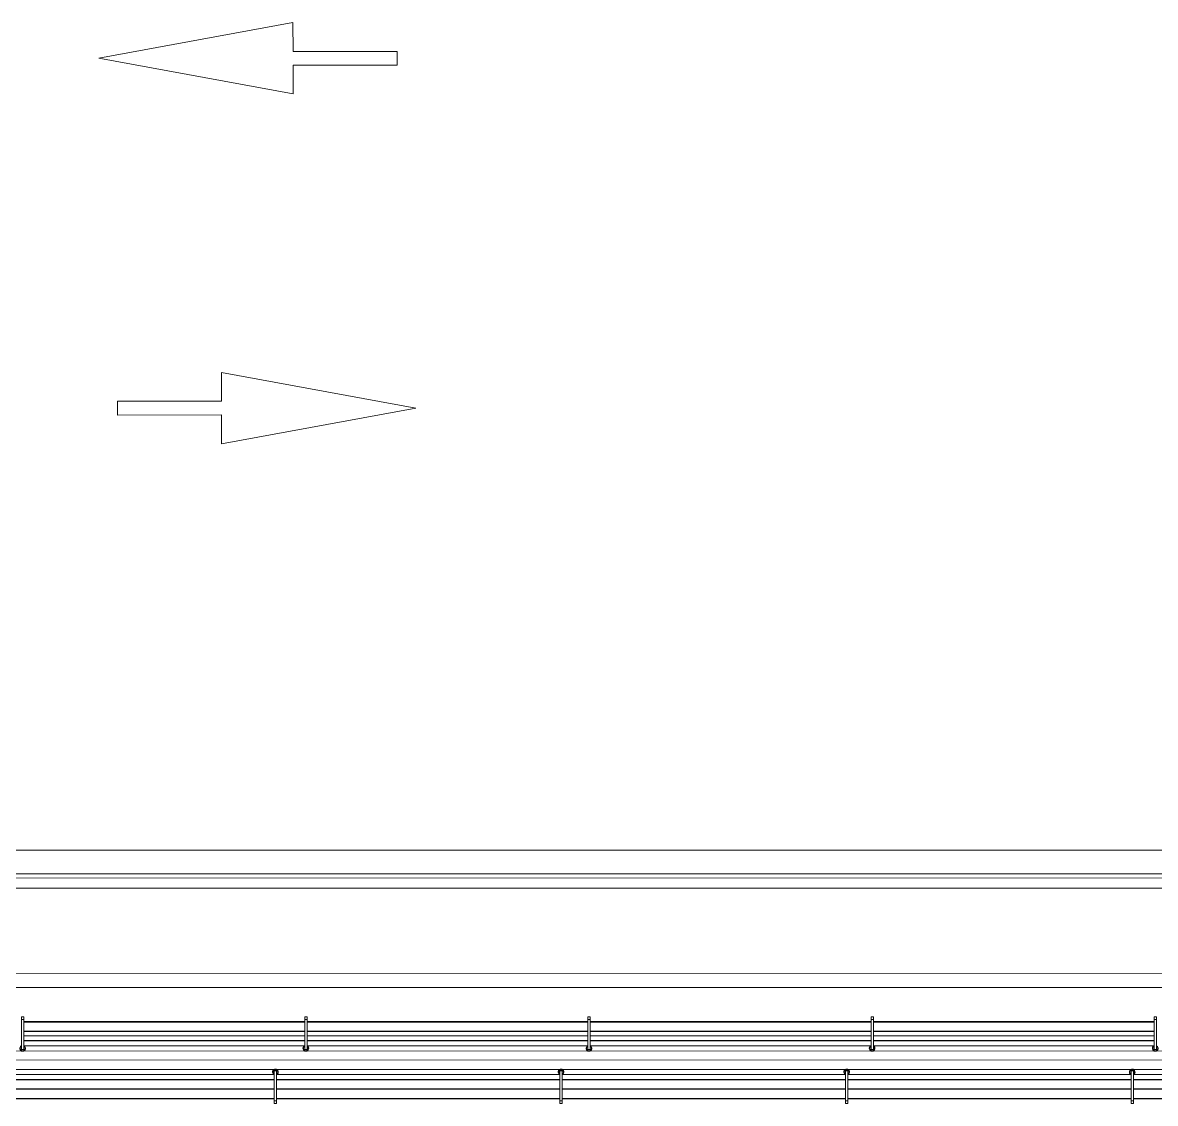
# Model space of a CAD drawing. Header units: metres. Extents: x -55 to 260, y -121 to 64.
# Drawn here: x 29.56 to 41.52, y -101.63 to -90.23 of the extents above; entities that cross this region are included whole.
import ezdxf

# ---------------------------------------------------------------- set-up
doc = ezdxf.new("R2010")
doc.units = ezdxf.units.M
for name, color, linetype, lineweight in [('0-1', 7, 'Continuous', 5), ('46BANQ-1', 253, 'Continuous', 5), ('47VEGET-1', 253, 'Continuous', 5), ('55BARANDAL-1', 253, 'Continuous', 5), ('70LINEA-1', 254, 'Continuous', 5), ('70LINEA-6', 253, 'Continuous', 5)]:
    doc.layers.add(name, color=color, linetype=linetype, lineweight=lineweight)

# ---------------------------------------------------------------- blocks, each defined once
blk = doc.blocks.new('Street Paint - Arrow - Arrow-V283-A1 _ A700')
at = {"layer": '70LINEA-1'}
for p, q in [((33.712, -94.296), (31.661, -93.921)), ((31.661, -93.921), (31.662, -94.221)), ((31.661, -93.921), (33.712, -94.296)), ((31.661, -93.921), (31.661, -93.921)), ((31.662, -94.221), (30.562, -94.223)), ((30.562, -94.223), (31.662, -94.221)), ((30.562, -94.223), (30.562, -94.368)), ((30.562, -94.223), (30.562, -94.223)), ((31.662, -94.671), (33.712, -94.296)), ((33.712, -94.296), (33.712, -94.296)), ((30.562, -94.368), (31.662, -94.366)), ((31.662, -94.366), (31.662, -94.671))]:
    blk.add_line(p, q, dxfattribs=at)
blk = doc.blocks.new('Street Paint - Arrow - Arrow-V284-A1 _ A700')
at = {"layer": '70LINEA-1'}
for p, q in [((32.415, -90.227), (30.366, -90.603)), ((32.416, -90.532), (32.415, -90.227)), ((32.415, -90.227), (32.415, -90.227)), ((33.516, -90.53), (32.416, -90.532)), ((33.516, -90.675), (33.516, -90.53)), ((33.516, -90.53), (33.516, -90.53)), ((30.366, -90.602), (30.366, -90.603)), ((30.366, -90.603), (32.417, -90.977)), ((32.416, -90.677), (33.516, -90.675)), ((32.417, -90.977), (32.416, -90.677))]:
    blk.add_line(p, q, dxfattribs=at)
blk = doc.blocks.new('Railing - Wire Post - Chainlink 2-V305-A1 _ A700')
at = {"layer": '55BARANDAL-1'}
for p, q in [((-0.331, 0.012), (-0.323, 0.012)), ((-0.331, 0.012), (-0.331, -0.013)), ((-0.323, 0.012), (-0.317, 0.012)), ((-0.317, 0.012), (-0.311, 0.012)), ((-0.311, 0.012), (-0.304, 0.012)), ((-0.304, 0.012), (-0.304, -0.013)), ((0.013, 0.012), (-0.304, 0.012)), ((0.013, -0.013), (0.013, 0.012)), ((-0.331, -0.013), (-0.323, -0.013)), ((-0.323, -0.013), (-0.317, -0.013)), ((-0.317, -0.013), (-0.311, -0.013)), ((-0.311, -0.013), (-0.304, -0.013)), ((0.013, -0.013), (-0.304, -0.013))]:
    blk.add_line(p, q, dxfattribs=at)
for radius, start, end in [(0.0301, 206.3748, 2.2872), (0.0301, 206.3748, 2.2872), (0.0301, 2.2872, 148.7371), (0.0301, 2.2872, 148.7371), (0.0251, 45, 150), (0.0251, 45, 150), (0.0251, 90, 148.3274), (0.0251, 270, 90), (0.0251, 0, 44.9925), (0.0251, 0, 44.9925), (0.0251, 315.0075, 0), (0.0251, 315.0075, 0), (0.0301, 336.5835, 2.2872), (0.0301, 336.5835, 2.2872), (0.0301, 336.5835, 2.2872), (0.0301, 336.5835, 2.2872), (0.0301, 336.5835, 2.2872), (0.0301, 336.5835, 2.2872), (0.0301, 336.5835, 2.2872), (0.0301, 336.5835, 2.2872), (0.0301, 336.5835, 2.2872), (0.0301, 336.5835, 2.2872), (0.0301, 2.2872, 16.9322), (0.0301, 2.2872, 16.9322), (0.0301, 2.2872, 16.9322), (0.0301, 2.2872, 16.9322), (0.0301, 2.2872, 16.9322), (0.0301, 2.2872, 16.9322), (0.0301, 2.2872, 16.9322), (0.0301, 2.2872, 16.9322), (0.0301, 2.2872, 16.9322), (0.0301, 2.2872, 16.9322), (0.0251, 210, 315), (0.0251, 210, 315), (0.0251, 211.6726, 270)]:
    blk.add_arc((0, 0), radius, start, end, dxfattribs=at)
blk = doc.blocks.new('Railing - Wire Post - Chainlink 2-V306-A1 _ A700')
at = {"layer": '55BARANDAL-1'}
for p, q in [((-0.331, 0.012), (-0.323, 0.012)), ((-0.331, 0.012), (-0.331, -0.013)), ((-0.323, 0.012), (-0.317, 0.012)), ((-0.317, 0.012), (-0.311, 0.012)), ((-0.311, 0.012), (-0.304, 0.012)), ((-0.304, 0.012), (-0.304, -0.013)), ((0.013, 0.012), (-0.304, 0.012)), ((0.013, -0.013), (0.013, 0.012)), ((-0.331, -0.013), (-0.323, -0.013)), ((-0.323, -0.013), (-0.317, -0.013)), ((-0.317, -0.013), (-0.311, -0.013)), ((-0.311, -0.013), (-0.304, -0.013)), ((0.013, -0.013), (-0.304, -0.013))]:
    blk.add_line(p, q, dxfattribs=at)
for radius, start, end in [(0.0301, 206.3748, 2.2872), (0.0301, 206.3748, 2.2872), (0.0301, 2.2872, 148.7371), (0.0301, 2.2872, 148.7371), (0.0251, 45, 150), (0.0251, 45, 150), (0.0251, 90, 148.3274), (0.0251, 270, 90), (0.0251, 0, 44.9925), (0.0251, 0, 44.9925), (0.0251, 315.0075, 0), (0.0251, 315.0075, 0), (0.0301, 336.508, 2.2872), (0.0301, 336.508, 2.2872), (0.0301, 336.508, 2.2872), (0.0301, 336.508, 2.2872), (0.0301, 336.508, 2.2872), (0.0301, 336.508, 2.2872), (0.0301, 336.508, 2.2872), (0.0301, 336.508, 2.2872), (0.0301, 336.508, 2.2872), (0.0301, 336.508, 2.2872), (0.0301, 2.2872, 16.9322), (0.0301, 2.2872, 16.9322), (0.0301, 2.2872, 16.9322), (0.0301, 2.2872, 16.9322), (0.0301, 2.2872, 16.9322), (0.0301, 2.2872, 16.9322), (0.0301, 2.2872, 16.9322), (0.0301, 2.2872, 16.9322), (0.0301, 2.2872, 16.9322), (0.0301, 2.2872, 16.9322), (0.0251, 210, 315), (0.0251, 210, 315), (0.0251, 211.6726, 270)]:
    blk.add_arc((0, 0), radius, start, end, dxfattribs=at)
blk = doc.blocks.new('Railing - Wire Post - Chainlink 2-V307-A1 _ A700')
at = {"layer": '55BARANDAL-1'}
for p, q in [((-0.331, 0.012), (-0.323, 0.012)), ((-0.331, 0.012), (-0.331, -0.013)), ((-0.323, 0.012), (-0.317, 0.012)), ((-0.317, 0.012), (-0.311, 0.012)), ((-0.311, 0.012), (-0.304, 0.012)), ((-0.304, 0.012), (-0.304, -0.013)), ((0.013, 0.012), (-0.304, 0.012)), ((0.013, -0.013), (0.013, 0.012)), ((-0.331, -0.013), (-0.323, -0.013)), ((-0.323, -0.013), (-0.317, -0.013)), ((-0.317, -0.013), (-0.311, -0.013)), ((-0.311, -0.013), (-0.304, -0.013)), ((0.013, -0.013), (-0.304, -0.013))]:
    blk.add_line(p, q, dxfattribs=at)
for radius, start, end in [(0.0301, 206.3748, 2.2872), (0.0301, 206.3748, 2.2872), (0.0301, 2.2872, 148.7371), (0.0301, 2.2872, 148.7371), (0.0251, 45, 150), (0.0251, 45, 150), (0.0251, 90, 148.3274), (0.0251, 270, 90), (0.0251, 0, 44.9925), (0.0251, 0, 44.9925), (0.0251, 315.0075, 0), (0.0251, 315.0075, 0), (0.0301, 336.4326, 2.2872), (0.0301, 336.4326, 2.2872), (0.0301, 336.4326, 2.2872), (0.0301, 336.4326, 2.2872), (0.0301, 336.4326, 2.2872), (0.0301, 336.4326, 2.2872), (0.0301, 336.4326, 2.2872), (0.0301, 336.4326, 2.2872), (0.0301, 336.4326, 2.2872), (0.0301, 336.4326, 2.2872), (0.0301, 2.2872, 16.9322), (0.0301, 2.2872, 16.9322), (0.0301, 2.2872, 16.9322), (0.0301, 2.2872, 16.9322), (0.0301, 2.2872, 16.9322), (0.0301, 2.2872, 16.9322), (0.0301, 2.2872, 16.9322), (0.0301, 2.2872, 16.9322), (0.0301, 2.2872, 16.9322), (0.0301, 2.2872, 16.9322), (0.0251, 210, 315), (0.0251, 210, 315), (0.0251, 211.6726, 270)]:
    blk.add_arc((0, 0), radius, start, end, dxfattribs=at)
blk = doc.blocks.new('Railing - Wire Post - Chainlink 2-V308-A1 _ A700')
at = {"layer": '55BARANDAL-1'}
for p, q in [((-0.331, 0.012), (-0.323, 0.012)), ((-0.331, 0.012), (-0.331, -0.013)), ((-0.323, 0.012), (-0.317, 0.012)), ((-0.317, 0.012), (-0.311, 0.012)), ((-0.311, 0.012), (-0.304, 0.012)), ((-0.304, 0.012), (-0.304, -0.013)), ((0.013, 0.012), (-0.304, 0.012)), ((0.013, -0.013), (0.013, 0.012)), ((-0.331, -0.013), (-0.323, -0.013)), ((-0.323, -0.013), (-0.317, -0.013)), ((-0.317, -0.013), (-0.311, -0.013)), ((-0.311, -0.013), (-0.304, -0.013)), ((0.013, -0.013), (-0.304, -0.013))]:
    blk.add_line(p, q, dxfattribs=at)
for radius, start, end in [(0.0301, 206.3748, 2.2872), (0.0301, 206.3748, 2.2872), (0.0301, 2.2872, 148.7371), (0.0301, 2.2872, 148.7371), (0.0251, 45, 150), (0.0251, 45, 150), (0.0251, 90, 148.3274), (0.0251, 270, 90), (0.0251, 0, 44.9925), (0.0251, 0, 44.9925), (0.0251, 315.0075, 0), (0.0251, 315.0075, 0), (0.0301, 336.3571, 2.2872), (0.0301, 336.3571, 2.2872), (0.0301, 336.3571, 2.2872), (0.0301, 336.3571, 2.2872), (0.0301, 336.3571, 2.2872), (0.0301, 336.3571, 2.2872), (0.0301, 336.3571, 2.2872), (0.0301, 336.3571, 2.2872), (0.0301, 336.3571, 2.2872), (0.0301, 336.3571, 2.2872), (0.0301, 2.2872, 16.9322), (0.0301, 2.2872, 16.9322), (0.0301, 2.2872, 16.9322), (0.0301, 2.2872, 16.9322), (0.0301, 2.2872, 16.9322), (0.0301, 2.2872, 16.9322), (0.0301, 2.2872, 16.9322), (0.0301, 2.2872, 16.9322), (0.0301, 2.2872, 16.9322), (0.0301, 2.2872, 16.9322), (0.0251, 210, 315), (0.0251, 210, 315), (0.0251, 211.6726, 270)]:
    blk.add_arc((0, 0), radius, start, end, dxfattribs=at)
blk = doc.blocks.new('Railing - Railing-8511726-A1 _ A700')
at = {"layer": '55BARANDAL-1'}
for p, q in [((240.175, -101.274), (20.175, -101.274)), ((29.229, -101.329), (32.218, -101.329)), ((32.243, -101.329), (35.231, -101.329)), ((35.256, -101.329), (38.245, -101.329)), ((38.27, -101.329), (41.259, -101.329)), ((41.284, -101.329), (44.272, -101.329)), ((32.218, -101.38), (29.229, -101.38)), ((29.229, -101.384), (32.218, -101.384)), ((35.231, -101.38), (32.243, -101.38)), ((32.243, -101.384), (35.231, -101.384)), ((38.245, -101.38), (35.256, -101.38)), ((35.256, -101.384), (38.245, -101.384)), ((41.259, -101.38), (38.27, -101.38)), ((38.27, -101.384), (41.259, -101.384)), ((44.272, -101.38), (41.284, -101.38)), ((41.284, -101.384), (44.272, -101.384)), ((32.218, -101.48), (29.229, -101.48)), ((29.229, -101.484), (32.218, -101.484)), ((32.218, -101.58), (29.229, -101.58)), ((29.229, -101.584), (32.218, -101.584)), ((35.231, -101.48), (32.243, -101.48)), ((32.243, -101.484), (35.231, -101.484)), ((35.231, -101.58), (32.243, -101.58)), ((32.243, -101.584), (35.231, -101.584)), ((38.245, -101.48), (35.256, -101.48)), ((35.256, -101.484), (38.245, -101.484)), ((38.245, -101.58), (35.256, -101.58)), ((35.256, -101.584), (38.245, -101.584)), ((41.259, -101.48), (38.27, -101.48)), ((38.27, -101.484), (41.259, -101.484)), ((41.259, -101.58), (38.27, -101.58)), ((38.27, -101.584), (41.259, -101.584)), ((44.272, -101.48), (41.284, -101.48)), ((41.284, -101.484), (44.272, -101.484)), ((44.272, -101.58), (41.284, -101.58)), ((41.284, -101.584), (44.272, -101.584))]:
    blk.add_line(p, q, dxfattribs=at)
at = {"rotation": 90}
for name, p in [('Railing - Wire Post - Chainlink 2-V305-A1 _ A700', (32.23, -101.302)), ('Railing - Wire Post - Chainlink 2-V306-A1 _ A700', (35.244, -101.302)), ('Railing - Wire Post - Chainlink 2-V307-A1 _ A700', (38.258, -101.302)), ('Railing - Wire Post - Chainlink 2-V308-A1 _ A700', (41.271, -101.302))]:
    blk.add_blockref(name, p, dxfattribs=at)
blk = doc.blocks.new('Practice Rain Ditch - Practice Rain Ditch-8556337-A1 _ A700')
at = {"layer": '70LINEA-1'}
for p, q in [((20.175, -99.21), (191.593, -99.212)), ((191.593, -99.227), (20.175, -99.258)), ((191.593, -99.362), (20.175, -99.36)), ((195.315, -100.262), (20.175, -100.26)), ((195.315, -100.412), (20.175, -100.41))]:
    blk.add_line(p, q, dxfattribs=at)
blk = doc.blocks.new('Railing - Wire Post - Chainlink 2-V355-A1 _ A700')
at = {"layer": '55BARANDAL-1'}
for p, q in [((-0.331, 0.012), (-0.317, 0.012)), ((-0.331, 0.012), (-0.331, -0.013)), ((-0.317, 0.012), (-0.311, 0.012)), ((-0.311, 0.012), (-0.304, 0.012)), ((-0.304, 0.012), (-0.304, -0.013)), ((0.013, 0.012), (-0.304, 0.012)), ((0.013, -0.013), (0.013, 0.012)), ((-0.331, -0.013), (-0.317, -0.013)), ((-0.317, -0.013), (-0.311, -0.013)), ((-0.311, -0.013), (-0.304, -0.013)), ((0.013, -0.013), (-0.304, -0.013))]:
    blk.add_line(p, q, dxfattribs=at)
for radius, start, end in [(0.0301, 206.3748, 2.2872), (0.0301, 206.3748, 2.2872), (0.0301, 2.2872, 148.7371), (0.0301, 2.2872, 148.7371), (0.0251, 0, 150), (0.0251, 0, 150), (0.0251, 210, 0), (0.0251, 210, 0), (0.0251, 90, 148.3274), (0.0251, 270, 90), (0.0301, 335.5709, 2.2872), (0.0301, 335.5709, 2.2872), (0.0301, 335.5709, 2.2872), (0.0301, 335.5709, 2.2872), (0.0301, 335.5709, 2.2872), (0.0301, 335.5709, 2.2872), (0.0301, 335.5709, 2.2872), (0.0301, 335.5709, 2.2872), (0.0301, 335.5709, 2.2872), (0.0301, 2.2872, 16.9322), (0.0301, 2.2872, 16.9322), (0.0301, 2.2872, 16.9322), (0.0301, 2.2872, 16.9322), (0.0301, 2.2872, 16.9322), (0.0301, 2.2872, 16.9322), (0.0301, 2.2872, 16.9322), (0.0301, 2.2872, 16.9322), (0.0301, 2.2872, 16.9322), (0.0251, 211.6726, 270)]:
    blk.add_arc((0, 0), radius, start, end, dxfattribs=at)
blk = doc.blocks.new('Railing - Wire Post - Chainlink 2-V356-A1 _ A700')
at = {"layer": '55BARANDAL-1'}
for p, q in [((-0.331, 0.012), (-0.317, 0.012)), ((-0.331, 0.012), (-0.331, -0.013)), ((-0.317, 0.012), (-0.311, 0.012)), ((-0.311, 0.012), (-0.304, 0.012)), ((-0.304, 0.012), (-0.304, -0.013)), ((0.013, 0.012), (-0.304, 0.012)), ((0.013, -0.013), (0.013, 0.012)), ((-0.331, -0.013), (-0.317, -0.013)), ((-0.317, -0.013), (-0.311, -0.013)), ((-0.311, -0.013), (-0.304, -0.013)), ((0.013, -0.013), (-0.304, -0.013))]:
    blk.add_line(p, q, dxfattribs=at)
for radius, start, end in [(0.0301, 206.3748, 2.2872), (0.0301, 206.3748, 2.2872), (0.0301, 2.2872, 148.7371), (0.0301, 2.2872, 148.7371), (0.0251, 0, 150), (0.0251, 0, 150), (0.0251, 210, 0), (0.0251, 210, 0), (0.0251, 90, 148.3274), (0.0251, 270, 90), (0.0301, 335.5083, 2.2872), (0.0301, 335.5083, 2.2872), (0.0301, 335.5083, 2.2872), (0.0301, 335.5083, 2.2872), (0.0301, 335.5083, 2.2872), (0.0301, 335.5083, 2.2872), (0.0301, 335.5083, 2.2872), (0.0301, 335.5083, 2.2872), (0.0301, 335.5083, 2.2872), (0.0301, 2.2872, 16.9322), (0.0301, 2.2872, 16.9322), (0.0301, 2.2872, 16.9322), (0.0301, 2.2872, 16.9322), (0.0301, 2.2872, 16.9322), (0.0301, 2.2872, 16.9322), (0.0301, 2.2872, 16.9322), (0.0301, 2.2872, 16.9322), (0.0301, 2.2872, 16.9322), (0.0251, 211.6726, 270)]:
    blk.add_arc((0, 0), radius, start, end, dxfattribs=at)
blk = doc.blocks.new('Railing - Wire Post - Chainlink 2-V357-A1 _ A700')
at = {"layer": '55BARANDAL-1'}
for p, q in [((-0.331, 0.012), (-0.317, 0.012)), ((-0.331, 0.012), (-0.331, -0.013)), ((-0.317, 0.012), (-0.311, 0.012)), ((-0.311, 0.012), (-0.304, 0.012)), ((-0.304, 0.012), (-0.304, -0.013)), ((0.013, 0.012), (-0.304, 0.012)), ((0.013, -0.013), (0.013, 0.012)), ((-0.331, -0.013), (-0.317, -0.013)), ((-0.317, -0.013), (-0.311, -0.013)), ((-0.311, -0.013), (-0.304, -0.013)), ((0.013, -0.013), (-0.304, -0.013))]:
    blk.add_line(p, q, dxfattribs=at)
for radius, start, end in [(0.0301, 206.3748, 2.2872), (0.0301, 206.3748, 2.2872), (0.0301, 2.2872, 148.7371), (0.0301, 2.2872, 148.7371), (0.0251, 0, 150), (0.0251, 0, 150), (0.0251, 210, 0), (0.0251, 210, 0), (0.0251, 90, 148.3274), (0.0251, 270, 90), (0.0301, 335.4457, 2.2872), (0.0301, 335.4457, 2.2872), (0.0301, 335.4457, 2.2872), (0.0301, 335.4457, 2.2872), (0.0301, 335.4457, 2.2872), (0.0301, 335.4457, 2.2872), (0.0301, 335.4457, 2.2872), (0.0301, 335.4457, 2.2872), (0.0301, 335.4457, 2.2872), (0.0301, 2.2872, 16.9322), (0.0301, 2.2872, 16.9322), (0.0301, 2.2872, 16.9322), (0.0301, 2.2872, 16.9322), (0.0301, 2.2872, 16.9322), (0.0301, 2.2872, 16.9322), (0.0301, 2.2872, 16.9322), (0.0301, 2.2872, 16.9322), (0.0301, 2.2872, 16.9322), (0.0251, 211.6726, 270)]:
    blk.add_arc((0, 0), radius, start, end, dxfattribs=at)
blk = doc.blocks.new('Railing - Wire Post - Chainlink 2-V358-A1 _ A700')
at = {"layer": '55BARANDAL-1'}
for p, q in [((-0.331, 0.012), (-0.317, 0.012)), ((-0.331, 0.012), (-0.331, -0.013)), ((-0.317, 0.012), (-0.311, 0.012)), ((-0.311, 0.012), (-0.304, 0.012)), ((-0.304, 0.012), (-0.304, -0.013)), ((0.013, 0.012), (-0.304, 0.012)), ((0.013, -0.013), (0.013, 0.012)), ((-0.331, -0.013), (-0.317, -0.013)), ((-0.317, -0.013), (-0.311, -0.013)), ((-0.311, -0.013), (-0.304, -0.013)), ((0.013, -0.013), (-0.304, -0.013))]:
    blk.add_line(p, q, dxfattribs=at)
for radius, start, end in [(0.0301, 206.3748, 2.2872), (0.0301, 206.3748, 2.2872), (0.0301, 2.2872, 148.7371), (0.0301, 2.2872, 148.7371), (0.0251, 0, 150), (0.0251, 0, 150), (0.0251, 210, 0), (0.0251, 90, 148.3274), (0.0251, 270, 90), (0.0251, 300, 0), (0.0301, 335.3831, 2.2872), (0.0301, 335.3831, 2.2872), (0.0301, 335.3831, 2.2872), (0.0301, 335.3831, 2.2872), (0.0301, 335.3831, 2.2872), (0.0301, 335.3831, 2.2872), (0.0301, 335.3831, 2.2872), (0.0301, 335.3831, 2.2872), (0.0301, 335.3831, 2.2872), (0.0301, 2.2872, 16.9322), (0.0301, 2.2872, 16.9322), (0.0301, 2.2872, 16.9322), (0.0301, 2.2872, 16.9322), (0.0301, 2.2872, 16.9322), (0.0301, 2.2872, 16.9322), (0.0301, 2.2872, 16.9322), (0.0301, 2.2872, 16.9322), (0.0301, 2.2872, 16.9322), (0.0251, 210, 240), (0.0251, 211.6726, 270), (0.0251, 255, 285)]:
    blk.add_arc((0, 0), radius, start, end, dxfattribs=at)
blk = doc.blocks.new('Railing - Wire Post - Chainlink 2-V359-A1 _ A700')
at = {"layer": '55BARANDAL-1'}
for p, q in [((-0.331, 0.012), (-0.317, 0.012)), ((-0.331, 0.012), (-0.331, -0.013)), ((-0.317, 0.012), (-0.311, 0.012)), ((-0.311, 0.012), (-0.304, 0.012)), ((-0.304, 0.012), (-0.304, -0.013)), ((0.013, 0.012), (-0.304, 0.012)), ((0.013, -0.013), (0.013, 0.012)), ((-0.331, -0.013), (-0.317, -0.013)), ((-0.317, -0.013), (-0.311, -0.013)), ((-0.311, -0.013), (-0.304, -0.013)), ((0.013, -0.013), (-0.304, -0.013))]:
    blk.add_line(p, q, dxfattribs=at)
for radius, start, end in [(0.0301, 206.3748, 2.2872), (0.0301, 206.3748, 2.2872), (0.0301, 2.2872, 148.7371), (0.0301, 2.2872, 148.7371), (0.0251, 0, 150), (0.0251, 0, 150), (0.0251, 210, 0), (0.0251, 210, 0), (0.0251, 90, 148.3274), (0.0251, 270, 90), (0.0301, 335.3205, 2.2872), (0.0301, 335.3205, 2.2872), (0.0301, 335.3205, 2.2872), (0.0301, 335.3205, 2.2872), (0.0301, 335.3205, 2.2872), (0.0301, 335.3205, 2.2872), (0.0301, 335.3205, 2.2872), (0.0301, 335.3205, 2.2872), (0.0301, 335.3205, 2.2872), (0.0301, 2.2872, 16.9322), (0.0301, 2.2872, 16.9322), (0.0301, 2.2872, 16.9322), (0.0301, 2.2872, 16.9322), (0.0301, 2.2872, 16.9322), (0.0301, 2.2872, 16.9322), (0.0301, 2.2872, 16.9322), (0.0301, 2.2872, 16.9322), (0.0301, 2.2872, 16.9322), (0.0251, 211.6726, 270)]:
    blk.add_arc((0, 0), radius, start, end, dxfattribs=at)
blk = doc.blocks.new('Railing - Railing-8574736-A1 _ A700')
at = {"layer": '55BARANDAL-1'}
for p, q in [((32.538, -100.77), (29.575, -100.77)), ((29.575, -100.774), (32.538, -100.774)), ((32.538, -100.87), (29.575, -100.87)), ((29.575, -100.874), (32.538, -100.874)), ((35.527, -100.77), (32.563, -100.77)), ((32.563, -100.774), (35.527, -100.774)), ((35.527, -100.87), (32.563, -100.87)), ((32.563, -100.874), (35.527, -100.874)), ((38.515, -100.77), (35.552, -100.77)), ((35.552, -100.774), (38.515, -100.774)), ((38.515, -100.87), (35.552, -100.87)), ((35.552, -100.874), (38.515, -100.874)), ((41.503, -100.77), (38.54, -100.77)), ((38.54, -100.774), (41.503, -100.774)), ((41.503, -100.87), (38.54, -100.87)), ((38.54, -100.874), (41.503, -100.874)), ((32.538, -100.97), (29.575, -100.97)), ((29.575, -100.974), (32.538, -100.974)), ((35.527, -100.97), (32.563, -100.97)), ((32.563, -100.974), (35.527, -100.974)), ((38.515, -100.97), (35.552, -100.97)), ((35.552, -100.974), (38.515, -100.974)), ((41.503, -100.97), (38.54, -100.97)), ((38.54, -100.974), (41.503, -100.974)), ((-33.162, -101.076), (229.742, -101.091)), ((32.538, -101.024), (29.575, -101.024)), ((35.527, -101.024), (32.563, -101.024)), ((38.515, -101.025), (35.552, -101.024)), ((41.503, -101.025), (38.54, -101.025))]:
    blk.add_line(p, q, dxfattribs=at)
at = {"extrusion": (0, 0, -1), "zscale": -1, "rotation": 270.0033261339385}
for name, p in [('Railing - Wire Post - Chainlink 2-V355-A1 _ A700', (-29.563, -101.052)), ('Railing - Wire Post - Chainlink 2-V356-A1 _ A700', (-32.551, -101.052)), ('Railing - Wire Post - Chainlink 2-V357-A1 _ A700', (-35.539, -101.052)), ('Railing - Wire Post - Chainlink 2-V358-A1 _ A700', (-38.527, -101.052)), ('Railing - Wire Post - Chainlink 2-V359-A1 _ A700', (-41.515, -101.052))]:
    blk.add_blockref(name, p, dxfattribs=at)
blk = doc.blocks.new('22011_AR_rvt-1-A1 _ A700')
at = {"layer": '46BANQ-1'}
for p, q in [((30.172, -98.96), (20.175, -98.96)), ((40.172, -98.96), (30.172, -98.96)), ((50.172, -98.96), (40.172, -98.96))]:
    blk.add_line(p, q, dxfattribs=at)
at = {"layer": '70LINEA-1'}
for p, q in [((20.175, -98.96), (191.589, -98.96)), ((29.575, -100.921), (32.538, -100.921)), ((32.563, -100.921), (35.527, -100.921)), ((35.552, -100.921), (38.515, -100.921)), ((38.54, -100.921), (41.503, -100.921)), ((195.535, -101.184), (20.175, -101.174))]:
    blk.add_line(p, q, dxfattribs=at)
at = {"layer": '47VEGET-1'}
for name in ['Street Paint - Arrow - Arrow-V284-A1 _ A700', 'Street Paint - Arrow - Arrow-V283-A1 _ A700']:
    blk.add_blockref(name, (0, 0), dxfattribs=at)
at = {"layer": '55BARANDAL-1'}
for name in ['Railing - Railing-8574736-A1 _ A700', 'Railing - Railing-8511726-A1 _ A700']:
    blk.add_blockref(name, (0, 0), dxfattribs=at)
at = {"layer": '70LINEA-6'}
blk.add_blockref('Practice Rain Ditch - Practice Rain Ditch-8556337-A1 _ A700', (0, 0), dxfattribs=at)
blk = doc.blocks.new('Railing - Wire Post - Chainlink 2-V676-A1 _ A700')
at = {"layer": '55BARANDAL-1'}
for p, q in [((-0.331, 0.012), (-0.317, 0.012)), ((-0.331, 0.012), (-0.331, -0.013)), ((-0.317, 0.012), (-0.311, 0.012)), ((-0.311, 0.012), (-0.304, 0.012)), ((-0.304, 0.012), (-0.304, -0.013)), ((0.013, 0.012), (-0.304, 0.012)), ((0.013, -0.013), (0.013, 0.012)), ((-0.331, -0.013), (-0.317, -0.013)), ((-0.317, -0.013), (-0.311, -0.013)), ((-0.311, -0.013), (-0.304, -0.013)), ((0.013, -0.013), (-0.304, -0.013))]:
    blk.add_line(p, q, dxfattribs=at)
for radius, start, end in [(0.0301, 206.3748, 2.2872), (0.0301, 206.3748, 2.2872), (0.0301, 2.2872, 148.7371), (0.0301, 2.2872, 148.7371), (0.0251, 45, 150), (0.0251, 45, 150), (0.0251, 90, 148.3274), (0.0251, 270, 90), (0.0251, 0, 44.9925), (0.0251, 0, 44.9925), (0.0251, 315.0075, 0), (0.0251, 315.0075, 0), (0.0301, 336.5835, 2.2872), (0.0301, 336.5835, 2.2872), (0.0301, 336.5835, 2.2872), (0.0301, 336.5835, 2.2872), (0.0301, 336.5835, 2.2872), (0.0301, 336.5835, 2.2872), (0.0301, 336.5835, 2.2872), (0.0301, 336.5835, 2.2872), (0.0301, 336.5835, 2.2872), (0.0301, 336.5835, 2.2872), (0.0301, 2.2872, 16.9322), (0.0301, 2.2872, 16.9322), (0.0301, 2.2872, 16.9322), (0.0301, 2.2872, 16.9322), (0.0301, 2.2872, 16.9322), (0.0301, 2.2872, 16.9322), (0.0301, 2.2872, 16.9322), (0.0301, 2.2872, 16.9322), (0.0301, 2.2872, 16.9322), (0.0301, 2.2872, 16.9322), (0.0251, 210, 315), (0.0251, 210, 315), (0.0251, 211.6726, 270)]:
    blk.add_arc((0, 0), radius, start, end, dxfattribs=at)
blk = doc.blocks.new('Railing - Wire Post - Chainlink 2-V677-A1 _ A700')
at = {"layer": '55BARANDAL-1'}
for p, q in [((-0.331, 0.012), (-0.317, 0.012)), ((-0.331, 0.012), (-0.331, -0.013)), ((-0.317, 0.012), (-0.311, 0.012)), ((-0.311, 0.012), (-0.304, 0.012)), ((-0.304, 0.012), (-0.304, -0.013)), ((0.013, 0.012), (-0.304, 0.012)), ((0.013, -0.013), (0.013, 0.012)), ((-0.331, -0.013), (-0.317, -0.013)), ((-0.317, -0.013), (-0.311, -0.013)), ((-0.311, -0.013), (-0.304, -0.013)), ((0.013, -0.013), (-0.304, -0.013))]:
    blk.add_line(p, q, dxfattribs=at)
for radius, start, end in [(0.0301, 206.3748, 2.2872), (0.0301, 206.3748, 2.2872), (0.0301, 2.2872, 148.7371), (0.0301, 2.2872, 148.7371), (0.0251, 45, 150), (0.0251, 45, 150), (0.0251, 90, 148.3274), (0.0251, 270, 90), (0.0251, 0, 44.9925), (0.0251, 0, 44.9925), (0.0251, 315.0075, 0), (0.0251, 315.0075, 0), (0.0301, 336.508, 2.2872), (0.0301, 336.508, 2.2872), (0.0301, 336.508, 2.2872), (0.0301, 336.508, 2.2872), (0.0301, 336.508, 2.2872), (0.0301, 336.508, 2.2872), (0.0301, 336.508, 2.2872), (0.0301, 336.508, 2.2872), (0.0301, 336.508, 2.2872), (0.0301, 336.508, 2.2872), (0.0301, 2.2872, 16.9322), (0.0301, 2.2872, 16.9322), (0.0301, 2.2872, 16.9322), (0.0301, 2.2872, 16.9322), (0.0301, 2.2872, 16.9322), (0.0301, 2.2872, 16.9322), (0.0301, 2.2872, 16.9322), (0.0301, 2.2872, 16.9322), (0.0301, 2.2872, 16.9322), (0.0301, 2.2872, 16.9322), (0.0251, 210, 315), (0.0251, 210, 315), (0.0251, 211.6726, 270)]:
    blk.add_arc((0, 0), radius, start, end, dxfattribs=at)
blk = doc.blocks.new('Railing - Wire Post - Chainlink 2-V678-A1 _ A700')
at = {"layer": '55BARANDAL-1'}
for p, q in [((-0.331, 0.012), (-0.317, 0.012)), ((-0.331, 0.012), (-0.331, -0.013)), ((-0.317, 0.012), (-0.311, 0.012)), ((-0.311, 0.012), (-0.304, 0.012)), ((-0.304, 0.012), (-0.304, -0.013)), ((0.013, 0.012), (-0.304, 0.012)), ((0.013, -0.013), (0.013, 0.012)), ((-0.331, -0.013), (-0.317, -0.013)), ((-0.317, -0.013), (-0.311, -0.013)), ((-0.311, -0.013), (-0.304, -0.013)), ((0.013, -0.013), (-0.304, -0.013))]:
    blk.add_line(p, q, dxfattribs=at)
for radius, start, end in [(0.0301, 206.3748, 2.2872), (0.0301, 206.3748, 2.2872), (0.0301, 2.2872, 148.7371), (0.0301, 2.2872, 148.7371), (0.0251, 45, 150), (0.0251, 45, 150), (0.0251, 90, 148.3274), (0.0251, 270, 90), (0.0251, 0, 44.9925), (0.0251, 0, 44.9925), (0.0251, 315.0075, 0), (0.0251, 315.0075, 0), (0.0301, 336.4326, 2.2872), (0.0301, 336.4326, 2.2872), (0.0301, 336.4326, 2.2872), (0.0301, 336.4326, 2.2872), (0.0301, 336.4326, 2.2872), (0.0301, 336.4326, 2.2872), (0.0301, 336.4326, 2.2872), (0.0301, 336.4326, 2.2872), (0.0301, 336.4326, 2.2872), (0.0301, 336.4326, 2.2872), (0.0301, 2.2872, 16.9322), (0.0301, 2.2872, 16.9322), (0.0301, 2.2872, 16.9322), (0.0301, 2.2872, 16.9322), (0.0301, 2.2872, 16.9322), (0.0301, 2.2872, 16.9322), (0.0301, 2.2872, 16.9322), (0.0301, 2.2872, 16.9322), (0.0301, 2.2872, 16.9322), (0.0301, 2.2872, 16.9322), (0.0251, 210, 315), (0.0251, 210, 315), (0.0251, 211.6726, 270)]:
    blk.add_arc((0, 0), radius, start, end, dxfattribs=at)
blk = doc.blocks.new('Railing - Wire Post - Chainlink 2-V679-A1 _ A700')
at = {"layer": '55BARANDAL-1'}
for p, q in [((-0.331, 0.012), (-0.317, 0.012)), ((-0.331, 0.012), (-0.331, -0.013)), ((-0.317, 0.012), (-0.311, 0.012)), ((-0.311, 0.012), (-0.304, 0.012)), ((-0.304, 0.012), (-0.304, -0.013)), ((0.013, 0.012), (-0.304, 0.012)), ((0.013, -0.013), (0.013, 0.012)), ((-0.331, -0.013), (-0.317, -0.013)), ((-0.317, -0.013), (-0.311, -0.013)), ((-0.311, -0.013), (-0.304, -0.013)), ((0.013, -0.013), (-0.304, -0.013))]:
    blk.add_line(p, q, dxfattribs=at)
for radius, start, end in [(0.0301, 206.3748, 2.2872), (0.0301, 206.3748, 2.2872), (0.0301, 2.2872, 148.7371), (0.0301, 2.2872, 148.7371), (0.0251, 45, 150), (0.0251, 45, 150), (0.0251, 90, 148.3274), (0.0251, 270, 90), (0.0251, 0, 44.9925), (0.0251, 0, 44.9925), (0.0251, 315.0075, 0), (0.0251, 315.0075, 0), (0.0301, 336.3571, 2.2872), (0.0301, 336.3571, 2.2872), (0.0301, 336.3571, 2.2872), (0.0301, 336.3571, 2.2872), (0.0301, 336.3571, 2.2872), (0.0301, 336.3571, 2.2872), (0.0301, 336.3571, 2.2872), (0.0301, 336.3571, 2.2872), (0.0301, 336.3571, 2.2872), (0.0301, 336.3571, 2.2872), (0.0301, 2.2872, 16.9322), (0.0301, 2.2872, 16.9322), (0.0301, 2.2872, 16.9322), (0.0301, 2.2872, 16.9322), (0.0301, 2.2872, 16.9322), (0.0301, 2.2872, 16.9322), (0.0301, 2.2872, 16.9322), (0.0301, 2.2872, 16.9322), (0.0301, 2.2872, 16.9322), (0.0301, 2.2872, 16.9322), (0.0251, 210, 315), (0.0251, 210, 315), (0.0251, 211.6726, 270)]:
    blk.add_arc((0, 0), radius, start, end, dxfattribs=at)
blk = doc.blocks.new('Railing - Railing-V701-A1 _ A700')
at = {"layer": '55BARANDAL-1'}
for p, q in [((240.175, -101.274), (20.175, -101.274)), ((29.229, -101.329), (32.218, -101.329)), ((32.243, -101.329), (35.231, -101.329)), ((35.256, -101.329), (38.245, -101.329)), ((38.27, -101.329), (41.259, -101.329)), ((41.284, -101.329), (44.272, -101.329)), ((32.218, -101.38), (29.229, -101.38)), ((29.229, -101.384), (32.218, -101.384)), ((35.231, -101.38), (32.243, -101.38)), ((32.243, -101.384), (35.231, -101.384)), ((38.245, -101.38), (35.256, -101.38)), ((35.256, -101.384), (38.245, -101.384)), ((41.259, -101.38), (38.27, -101.38)), ((38.27, -101.384), (41.259, -101.384)), ((44.272, -101.38), (41.284, -101.38)), ((41.284, -101.384), (44.272, -101.384)), ((32.218, -101.48), (29.229, -101.48)), ((29.229, -101.484), (32.218, -101.484)), ((32.218, -101.58), (29.229, -101.58)), ((29.229, -101.584), (32.218, -101.584)), ((35.231, -101.48), (32.243, -101.48)), ((32.243, -101.484), (35.231, -101.484)), ((35.231, -101.58), (32.243, -101.58)), ((32.243, -101.584), (35.231, -101.584)), ((38.245, -101.48), (35.256, -101.48)), ((35.256, -101.484), (38.245, -101.484)), ((38.245, -101.58), (35.256, -101.58)), ((35.256, -101.584), (38.245, -101.584)), ((41.259, -101.48), (38.27, -101.48)), ((38.27, -101.484), (41.259, -101.484)), ((41.259, -101.58), (38.27, -101.58)), ((38.27, -101.584), (41.259, -101.584)), ((44.272, -101.48), (41.284, -101.48)), ((41.284, -101.484), (44.272, -101.484)), ((44.272, -101.58), (41.284, -101.58)), ((41.284, -101.584), (44.272, -101.584))]:
    blk.add_line(p, q, dxfattribs=at)
at = {"rotation": 90}
for name, p in [('Railing - Wire Post - Chainlink 2-V676-A1 _ A700', (32.23, -101.302)), ('Railing - Wire Post - Chainlink 2-V677-A1 _ A700', (35.244, -101.302)), ('Railing - Wire Post - Chainlink 2-V678-A1 _ A700', (38.258, -101.302)), ('Railing - Wire Post - Chainlink 2-V679-A1 _ A700', (41.271, -101.302))]:
    blk.add_blockref(name, p, dxfattribs=at)
blk = doc.blocks.new('Practice Rain Ditch - Practice Rain Ditch-V706-A1 _ A700')
at = {"layer": '70LINEA-1'}
for p, q in [((20.175, -99.21), (191.593, -99.212)), ((191.593, -99.227), (20.175, -99.258)), ((191.593, -99.362), (20.175, -99.36)), ((195.315, -100.262), (20.175, -100.26)), ((195.315, -100.412), (20.175, -100.41))]:
    blk.add_line(p, q, dxfattribs=at)
blk = doc.blocks.new('Railing - Wire Post - Chainlink 2-V729-A1 _ A700')
at = {"layer": '55BARANDAL-1'}
for p, q in [((-0.331, 0.012), (-0.323, 0.012)), ((-0.331, 0.012), (-0.331, -0.013)), ((-0.323, 0.012), (-0.317, 0.012)), ((-0.317, 0.012), (-0.311, 0.012)), ((-0.311, 0.012), (-0.304, 0.012)), ((-0.304, 0.012), (-0.304, -0.013)), ((0.013, 0.012), (-0.304, 0.012)), ((0.013, -0.013), (0.013, 0.012)), ((-0.331, -0.013), (-0.323, -0.013)), ((-0.323, -0.013), (-0.317, -0.013)), ((-0.317, -0.013), (-0.311, -0.013)), ((-0.311, -0.013), (-0.304, -0.013)), ((0.013, -0.013), (-0.304, -0.013))]:
    blk.add_line(p, q, dxfattribs=at)
for radius, start, end in [(0.0301, 206.3748, 2.2872), (0.0301, 206.3748, 2.2872), (0.0301, 2.2872, 148.7371), (0.0301, 2.2872, 148.7371), (0.0251, 0, 150), (0.0251, 0, 150), (0.0251, 210, 0), (0.0251, 210, 0), (0.0251, 90, 148.3274), (0.0251, 270, 90), (0.0301, 335.5709, 2.2872), (0.0301, 335.5709, 2.2872), (0.0301, 335.5709, 2.2872), (0.0301, 335.5709, 2.2872), (0.0301, 335.5709, 2.2872), (0.0301, 335.5709, 2.2872), (0.0301, 335.5709, 2.2872), (0.0301, 335.5709, 2.2872), (0.0301, 335.5709, 2.2872), (0.0301, 2.2872, 16.9322), (0.0301, 2.2872, 16.9322), (0.0301, 2.2872, 16.9322), (0.0301, 2.2872, 16.9322), (0.0301, 2.2872, 16.9322), (0.0301, 2.2872, 16.9322), (0.0301, 2.2872, 16.9322), (0.0301, 2.2872, 16.9322), (0.0301, 2.2872, 16.9322), (0.0251, 211.6726, 270)]:
    blk.add_arc((0, 0), radius, start, end, dxfattribs=at)
blk = doc.blocks.new('Railing - Wire Post - Chainlink 2-V730-A1 _ A700')
at = {"layer": '55BARANDAL-1'}
for p, q in [((-0.331, 0.012), (-0.323, 0.012)), ((-0.331, 0.012), (-0.331, -0.013)), ((-0.323, 0.012), (-0.317, 0.012)), ((-0.317, 0.012), (-0.311, 0.012)), ((-0.311, 0.012), (-0.304, 0.012)), ((-0.304, 0.012), (-0.304, -0.013)), ((0.013, 0.012), (-0.304, 0.012)), ((0.013, -0.013), (0.013, 0.012)), ((-0.331, -0.013), (-0.323, -0.013)), ((-0.323, -0.013), (-0.317, -0.013)), ((-0.317, -0.013), (-0.311, -0.013)), ((-0.311, -0.013), (-0.304, -0.013)), ((0.013, -0.013), (-0.304, -0.013))]:
    blk.add_line(p, q, dxfattribs=at)
for radius, start, end in [(0.0301, 206.3748, 2.2872), (0.0301, 206.3748, 2.2872), (0.0301, 2.2872, 148.7371), (0.0301, 2.2872, 148.7371), (0.0251, 0, 150), (0.0251, 0, 150), (0.0251, 210, 0), (0.0251, 210, 0), (0.0251, 90, 148.3274), (0.0251, 270, 90), (0.0301, 335.5083, 2.2872), (0.0301, 335.5083, 2.2872), (0.0301, 335.5083, 2.2872), (0.0301, 335.5083, 2.2872), (0.0301, 335.5083, 2.2872), (0.0301, 335.5083, 2.2872), (0.0301, 335.5083, 2.2872), (0.0301, 335.5083, 2.2872), (0.0301, 335.5083, 2.2872), (0.0301, 2.2872, 16.9322), (0.0301, 2.2872, 16.9322), (0.0301, 2.2872, 16.9322), (0.0301, 2.2872, 16.9322), (0.0301, 2.2872, 16.9322), (0.0301, 2.2872, 16.9322), (0.0301, 2.2872, 16.9322), (0.0301, 2.2872, 16.9322), (0.0301, 2.2872, 16.9322), (0.0251, 211.6726, 270)]:
    blk.add_arc((0, 0), radius, start, end, dxfattribs=at)
blk = doc.blocks.new('Railing - Wire Post - Chainlink 2-V731-A1 _ A700')
at = {"layer": '55BARANDAL-1'}
for p, q in [((-0.331, 0.012), (-0.323, 0.012)), ((-0.331, 0.012), (-0.331, -0.013)), ((-0.323, 0.012), (-0.317, 0.012)), ((-0.317, 0.012), (-0.311, 0.012)), ((-0.311, 0.012), (-0.304, 0.012)), ((-0.304, 0.012), (-0.304, -0.013)), ((0.013, 0.012), (-0.304, 0.012)), ((0.013, -0.013), (0.013, 0.012)), ((-0.331, -0.013), (-0.323, -0.013)), ((-0.323, -0.013), (-0.317, -0.013)), ((-0.317, -0.013), (-0.311, -0.013)), ((-0.311, -0.013), (-0.304, -0.013)), ((0.013, -0.013), (-0.304, -0.013))]:
    blk.add_line(p, q, dxfattribs=at)
for radius, start, end in [(0.0301, 206.3748, 2.2872), (0.0301, 206.3748, 2.2872), (0.0301, 2.2872, 148.7371), (0.0301, 2.2872, 148.7371), (0.0251, 0, 150), (0.0251, 0, 150), (0.0251, 210, 0), (0.0251, 210, 0), (0.0251, 90, 148.3274), (0.0251, 270, 90), (0.0301, 335.4457, 2.2872), (0.0301, 335.4457, 2.2872), (0.0301, 335.4457, 2.2872), (0.0301, 335.4457, 2.2872), (0.0301, 335.4457, 2.2872), (0.0301, 335.4457, 2.2872), (0.0301, 335.4457, 2.2872), (0.0301, 335.4457, 2.2872), (0.0301, 335.4457, 2.2872), (0.0301, 2.2872, 16.9322), (0.0301, 2.2872, 16.9322), (0.0301, 2.2872, 16.9322), (0.0301, 2.2872, 16.9322), (0.0301, 2.2872, 16.9322), (0.0301, 2.2872, 16.9322), (0.0301, 2.2872, 16.9322), (0.0301, 2.2872, 16.9322), (0.0301, 2.2872, 16.9322), (0.0251, 211.6726, 270)]:
    blk.add_arc((0, 0), radius, start, end, dxfattribs=at)
blk = doc.blocks.new('Railing - Wire Post - Chainlink 2-V732-A1 _ A700')
at = {"layer": '55BARANDAL-1'}
for p, q in [((-0.331, 0.012), (-0.323, 0.012)), ((-0.331, 0.012), (-0.331, -0.013)), ((-0.323, 0.012), (-0.317, 0.012)), ((-0.317, 0.012), (-0.311, 0.012)), ((-0.311, 0.012), (-0.304, 0.012)), ((-0.304, 0.012), (-0.304, -0.013)), ((0.013, 0.012), (-0.304, 0.012)), ((0.013, -0.013), (0.013, 0.012)), ((-0.331, -0.013), (-0.323, -0.013)), ((-0.323, -0.013), (-0.317, -0.013)), ((-0.317, -0.013), (-0.311, -0.013)), ((-0.311, -0.013), (-0.304, -0.013)), ((0.013, -0.013), (-0.304, -0.013))]:
    blk.add_line(p, q, dxfattribs=at)
for radius, start, end in [(0.0301, 206.3748, 2.2872), (0.0301, 206.3748, 2.2872), (0.0301, 2.2872, 148.7371), (0.0301, 2.2872, 148.7371), (0.0251, 0, 150), (0.0251, 0, 150), (0.0251, 210, 0), (0.0251, 90, 148.3274), (0.0251, 270, 90), (0.0251, 300, 0), (0.0301, 335.3831, 2.2872), (0.0301, 335.3831, 2.2872), (0.0301, 335.3831, 2.2872), (0.0301, 335.3831, 2.2872), (0.0301, 335.3831, 2.2872), (0.0301, 335.3831, 2.2872), (0.0301, 335.3831, 2.2872), (0.0301, 335.3831, 2.2872), (0.0301, 335.3831, 2.2872), (0.0301, 2.2872, 16.9322), (0.0301, 2.2872, 16.9322), (0.0301, 2.2872, 16.9322), (0.0301, 2.2872, 16.9322), (0.0301, 2.2872, 16.9322), (0.0301, 2.2872, 16.9322), (0.0301, 2.2872, 16.9322), (0.0301, 2.2872, 16.9322), (0.0301, 2.2872, 16.9322), (0.0251, 210, 240), (0.0251, 211.6726, 270), (0.0251, 255, 285)]:
    blk.add_arc((0, 0), radius, start, end, dxfattribs=at)
blk = doc.blocks.new('Railing - Wire Post - Chainlink 2-V733-A1 _ A700')
at = {"layer": '55BARANDAL-1'}
for p, q in [((-0.331, 0.012), (-0.323, 0.012)), ((-0.331, 0.012), (-0.331, -0.013)), ((-0.323, 0.012), (-0.317, 0.012)), ((-0.317, 0.012), (-0.311, 0.012)), ((-0.311, 0.012), (-0.304, 0.012)), ((-0.304, 0.012), (-0.304, -0.013)), ((0.013, 0.012), (-0.304, 0.012)), ((0.013, -0.013), (0.013, 0.012)), ((-0.331, -0.013), (-0.323, -0.013)), ((-0.323, -0.013), (-0.317, -0.013)), ((-0.317, -0.013), (-0.311, -0.013)), ((-0.311, -0.013), (-0.304, -0.013)), ((0.013, -0.013), (-0.304, -0.013))]:
    blk.add_line(p, q, dxfattribs=at)
for radius, start, end in [(0.0301, 206.3748, 2.2872), (0.0301, 206.3748, 2.2872), (0.0301, 2.2872, 148.7371), (0.0301, 2.2872, 148.7371), (0.0251, 0, 150), (0.0251, 0, 150), (0.0251, 210, 0), (0.0251, 210, 0), (0.0251, 90, 148.3274), (0.0251, 270, 90), (0.0301, 335.3205, 2.2872), (0.0301, 335.3205, 2.2872), (0.0301, 335.3205, 2.2872), (0.0301, 335.3205, 2.2872), (0.0301, 335.3205, 2.2872), (0.0301, 335.3205, 2.2872), (0.0301, 335.3205, 2.2872), (0.0301, 335.3205, 2.2872), (0.0301, 335.3205, 2.2872), (0.0301, 2.2872, 16.9322), (0.0301, 2.2872, 16.9322), (0.0301, 2.2872, 16.9322), (0.0301, 2.2872, 16.9322), (0.0301, 2.2872, 16.9322), (0.0301, 2.2872, 16.9322), (0.0301, 2.2872, 16.9322), (0.0301, 2.2872, 16.9322), (0.0301, 2.2872, 16.9322), (0.0251, 211.6726, 270)]:
    blk.add_arc((0, 0), radius, start, end, dxfattribs=at)
blk = doc.blocks.new('Railing - Railing-V756-A1 _ A700')
at = {"layer": '55BARANDAL-1'}
for p, q in [((32.538, -100.77), (29.575, -100.77)), ((29.575, -100.774), (32.538, -100.774)), ((32.538, -100.87), (29.575, -100.87)), ((29.575, -100.874), (32.538, -100.874)), ((35.527, -100.77), (32.563, -100.77)), ((32.563, -100.774), (35.527, -100.774)), ((35.527, -100.87), (32.563, -100.87)), ((32.563, -100.874), (35.527, -100.874)), ((38.515, -100.77), (35.552, -100.77)), ((35.552, -100.774), (38.515, -100.774)), ((38.515, -100.87), (35.552, -100.87)), ((35.552, -100.874), (38.515, -100.874)), ((41.503, -100.77), (38.54, -100.77)), ((38.54, -100.774), (41.503, -100.774)), ((41.503, -100.87), (38.54, -100.87)), ((38.54, -100.874), (41.503, -100.874)), ((32.538, -100.97), (29.575, -100.97)), ((29.575, -100.974), (32.538, -100.974)), ((35.527, -100.97), (32.563, -100.97)), ((32.563, -100.974), (35.527, -100.974)), ((38.515, -100.97), (35.552, -100.97)), ((35.552, -100.974), (38.515, -100.974)), ((41.503, -100.97), (38.54, -100.97)), ((38.54, -100.974), (41.503, -100.974)), ((-33.162, -101.076), (229.742, -101.091)), ((32.538, -101.024), (29.575, -101.024)), ((35.527, -101.024), (32.563, -101.024)), ((38.515, -101.025), (35.552, -101.024)), ((41.503, -101.025), (38.54, -101.025))]:
    blk.add_line(p, q, dxfattribs=at)
at = {"extrusion": (0, 0, -1), "zscale": -1, "rotation": 270.0033261339385}
for name, p in [('Railing - Wire Post - Chainlink 2-V729-A1 _ A700', (-29.563, -101.052)), ('Railing - Wire Post - Chainlink 2-V730-A1 _ A700', (-32.551, -101.052)), ('Railing - Wire Post - Chainlink 2-V731-A1 _ A700', (-35.539, -101.052)), ('Railing - Wire Post - Chainlink 2-V732-A1 _ A700', (-38.527, -101.052)), ('Railing - Wire Post - Chainlink 2-V733-A1 _ A700', (-41.515, -101.052))]:
    blk.add_blockref(name, p, dxfattribs=at)
blk = doc.blocks.new('22011_AR_rvt-2-A1 _ A700')
at = {"layer": '46BANQ-1'}
for p, q in [((30.172, -98.96), (20.175, -98.96)), ((40.172, -98.96), (30.172, -98.96)), ((50.172, -98.96), (40.172, -98.96))]:
    blk.add_line(p, q, dxfattribs=at)
at = {"layer": '70LINEA-1'}
for p, q in [((20.175, -98.96), (191.589, -98.96)), ((29.575, -100.921), (32.538, -100.921)), ((32.563, -100.921), (35.527, -100.921)), ((35.552, -100.921), (38.515, -100.921)), ((38.54, -100.921), (41.503, -100.921)), ((195.535, -101.184), (20.175, -101.174))]:
    blk.add_line(p, q, dxfattribs=at)
at = {"layer": '47VEGET-1'}
for name in ['Street Paint - Arrow - Arrow-V284-A1 _ A700', 'Street Paint - Arrow - Arrow-V283-A1 _ A700']:
    blk.add_blockref(name, (0, 0), dxfattribs=at)
at = {"layer": '55BARANDAL-1'}
for name in ['Railing - Railing-V756-A1 _ A700', 'Railing - Railing-V701-A1 _ A700']:
    blk.add_blockref(name, (0, 0), dxfattribs=at)
at = {"layer": '70LINEA-6'}
blk.add_blockref('Practice Rain Ditch - Practice Rain Ditch-V706-A1 _ A700', (0, 0), dxfattribs=at)

msp = doc.modelspace()

# ---------------------------------------------------------------- block references
at = {"layer": '0-1'}
for name in ['22011_AR_rvt-2-A1 _ A700', '22011_AR_rvt-1-A1 _ A700']:
    msp.add_blockref(name, (0, 0), dxfattribs=at)

doc.saveas('drawing.dxf')
